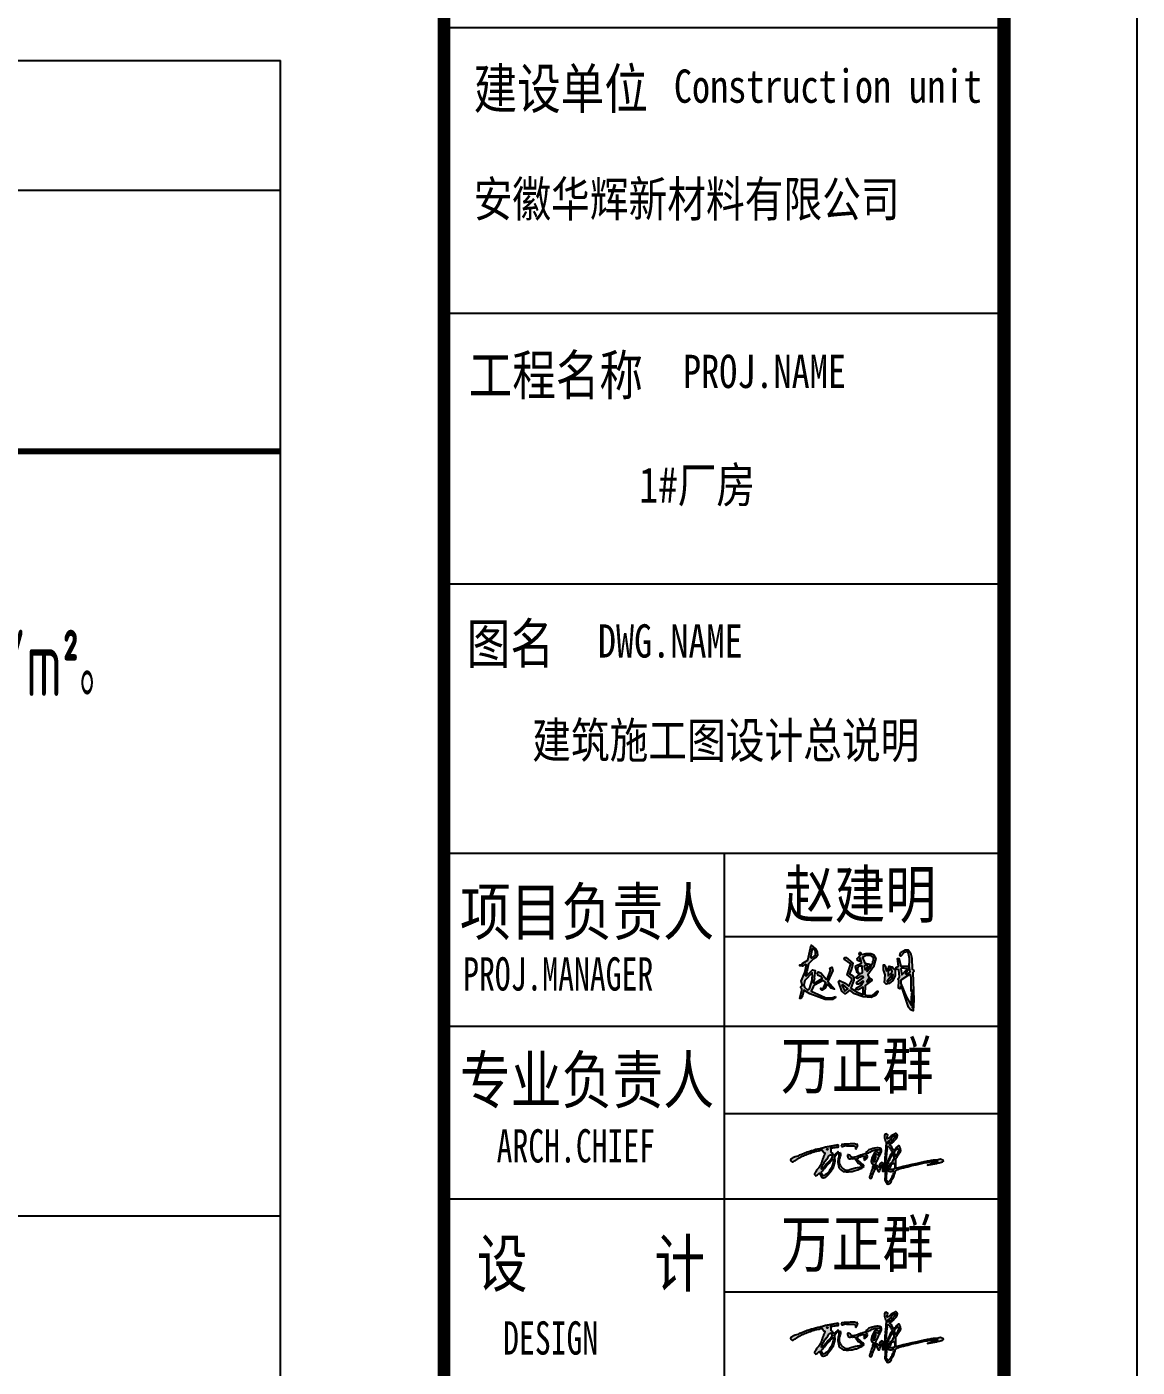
# Model space of a CAD drawing. Extents: x -266287 to 275962, y -324567 to 363765.
# Drawn here: x -144810 to -136465, y 182326 to 192400 of the extents above; entities that cross this region are included whole.
import ezdxf
from ezdxf.enums import TextEntityAlignment as Align

# ---------------------------------------------------------------- set-up
doc = ezdxf.new("R2010")
doc.units = 0
doc.header["$LTSCALE"] = 1000
doc.linetypes.add('LENGSHUI', pattern=[22, 20, -1, 0, -1])
doc.layers.get('0').update_dxf_attribs({"linetype": 'CONTINUOUS'})
for name, color, linetype in [('0-TK', 4, 'CONTINUOUS'), ('00签名', 7, 'LENGSHUI'), ('PUB_TEXT', 7, 'CONTINUOUS'), ('PUB_TITLE', 4, 'CONTINUOUS')]:
    doc.layers.add(name, color=color, linetype=linetype)
doc.styles.add('-黑体', font='simhei.ttf', dxfattribs={"width": 0.8})
doc.styles.add('探索者', font='tssdeng.shx', dxfattribs={"width": 0.7, "bigfont": 'tssdchn.shx'})

# ---------------------------------------------------------------- blocks, each defined once
blk = doc.blocks.new('WZQ')
h = blk.add_hatch(color=256)
h.paths.add_polyline_path([(11296, 18321), (11272, 18339), (11273, 18447), (11289, 18516), (11289, 18568), (11289, 18629), (11283, 18671), (11257, 18685), (11245, 18715), (11245, 18745), (11261, 18767), (11293, 18771), (11349, 18773), (11435, 18791), (11561, 18811), (11689, 18819), (11822, 18829), (11930, 18849), (11992, 18879), (12014, 18944), (12003, 18996), (11994, 19030), (11983, 19051), (11962, 19062), (11912, 19056), (11892, 19049), (11839, 19041), (11790, 19023), (11759, 19017), (11723, 19015), (11670, 19005), (11608, 18994), (11569, 18986), (11530, 18975), (11443, 18958), (11427, 18954), (11386, 18954), (11295, 18936), (11271, 18932), (11185, 18915), (11086, 18898), (11047, 18882), (10977, 18871), (10907, 18860), (10823, 18851), (10717, 18827), (10661, 18801), (10599, 18795), (10557, 18778), (10531, 18769), (10455, 18748), (10386, 18735), (10352, 18727), (10220, 18723), (10188, 18691), (10156, 18687), (9976, 18643), (9864, 18619), (9744, 18595), (9543, 18527), (9327, 18471), (9251, 18447), (9179, 18423), (9047, 18387), (8903, 18335), (8771, 18279), (8682, 18243), (8370, 18105), (8273, 18069), (8111, 18040), (7978, 17955), (7864, 17931), (7723, 17875), (7642, 17846), (7553, 17814), (7488, 17778), (7415, 17729), (7371, 17693), (7294, 17664), (7270, 17604), (7261, 17577), (7268, 17542), (7284, 17516), (7295, 17492), (7317, 17467), (7344, 17448), (7412, 17404), (7468, 17395), (7523, 17404), (7639, 17467), (7711, 17515), (7749, 17540), (7826, 17577), (7867, 17620), (7928, 17657), (8002, 17721), (8056, 17762), (8120, 17791), (8204, 17834), (8280, 17872), (8357, 17917), (8417, 17939), (8546, 17985), (8611, 18021), (8657, 18044), (8765, 18093), (8838, 18128), (8916, 18142), (8992, 18171), (9068, 18202), (9170, 18233), (9246, 18258), (9412, 18333), (9471, 18351), (9562, 18372), (9615, 18385), (9669, 18400), (9745, 18435), (9826, 18448), (9865, 18458), (10017, 18479), (10065, 18496), (10130, 18494), (10162, 18519), (10205, 18535), (10244, 18535), (10340, 18562), (10358, 18568), (10396, 18495), (10411, 18465), (10442, 18423), (10466, 18393), (10478, 18371), (10502, 18345), (10536, 18325), (10589, 18304), (10605, 18299), (10649, 18293), (10668, 18293), (10651, 18221), (10645, 18183), (10633, 18146), (10626, 18118), (10614, 18091), (10602, 18059), (10580, 18011), (10567, 17978), (10536, 17911), (10520, 17864), (10465, 17722), (10431, 17648), (10412, 17581), (10393, 17533), (10372, 17496), (10348, 17421), (10345, 17344), (10340, 17312), (10308, 17253), (10284, 17179), (10249, 17128), (10200, 17049), (10167, 16978), (10134, 16936), (10110, 16894), (10077, 16833), (10049, 16786), (9941, 16654), (9842, 16560), (9753, 16419), (9701, 16330), (9654, 16269), (9645, 16208), (9631, 16147), (9734, 16053), (9800, 16010), (9838, 16034), (9870, 16085), (9936, 16123), (10016, 16203), (10059, 16236), (10124, 16259), (10162, 16259), (10186, 16175), (10214, 16081), (10251, 15996), (10280, 15944), (10331, 15869), (10360, 15836), (10435, 15836), (10468, 15818), (10538, 15808), (10703, 15850), (10778, 15897), (10844, 15959), (10938, 16085), (11065, 16189), (11098, 16236), (11145, 16306), (11173, 16363), (11249, 16476), (11291, 16518), (11385, 16659), (11498, 16837), (11559, 16974), (11620, 17195), (11649, 17275), (11672, 17472), (11672, 17557), (11658, 17674), (11634, 17773), (11611, 17886), (11987, 18332), (11987, 18389), (11926, 18389), (11893, 18337), (11762, 18201), (11710, 18130), (11639, 18069), (11573, 18013), (11545, 18039), (11507, 18108), (11485, 18141), (11430, 18202), (11388, 18251), (11355, 18271), (11309, 18304)])
h.paths.add_polyline_path([(10874, 18586), (10854, 18607), (10839, 18647), (10829, 18673), (10863, 18686), (10905, 18691), (10937, 18667), (10935, 18637), (10927, 18614), (10918, 18593)], flags=16)
h.paths.add_polyline_path([(11115, 18044), (11200, 18096), (11284, 18103), (11327, 18035), (11379, 17934), (11401, 17891), (11405, 17862), (11395, 17810), (11320, 17712), (11255, 17657), (11203, 17576), (11037, 17419), (10998, 17354), (10861, 17211), (10724, 17078), (10665, 17003), (10643, 16974), (10509, 16843), (10444, 16762), (10366, 16687), (10340, 16677), (10324, 16688), (10327, 16707), (10330, 16785), (10362, 16866), (10388, 16928), (10408, 16990), (10454, 17071), (10483, 17153), (10584, 17306), (10626, 17403), (10708, 17472), (10760, 17559), (10812, 17647), (10844, 17664), (10962, 17804), (11063, 17976)], flags=16)
h.paths.add_polyline_path([(11421, 17667), (11439, 17667), (11472, 17601), (11498, 17479), (11491, 17331), (11428, 17110), (11391, 16984), (11299, 16793), (11195, 16623), (11129, 16527), (11051, 16390), (10955, 16317), (10867, 16210), (10701, 16110), (10597, 16040), (10497, 16010), (10427, 16051), (10412, 16103), (10398, 16158), (10350, 16235), (10335, 16306), (10298, 16365), (10346, 16424), (10409, 16516), (10520, 16630), (10612, 16730), (10719, 16852), (10833, 16988), (10926, 17091), (10992, 17147), (11018, 17206), (11133, 17287), (11166, 17372), (11225, 17431), (11273, 17505), (11358, 17586)], flags=16)
h.paths.add_polyline_path([(12180, 17834), (12190, 17952), (12226, 18065), (12244, 18165), (12216, 18281), (12211, 18280), (12111, 18244), (12053, 18136), (12028, 18032), (12028, 17895), (11995, 17812), (11985, 17647), (11954, 17431), (11954, 17318), (11976, 17205), (11995, 17028), (12026, 16806), (12149, 16684), (12235, 16589), (12321, 16525), (12475, 16453), (12602, 16425), (12752, 16412), (12919, 16407), (13006, 16389), (13214, 16425), (13350, 16453), (13454, 16471), (13668, 16525), (13781, 16552), (13926, 16593), (14116, 16693), (14311, 16756), (14425, 16824), (14534, 16915), (14511, 17005), (14398, 17123), (14275, 17232), (14148, 17354), (14080, 17418), (13989, 17486), (13921, 17544), (13813, 17608), (13754, 17608), (13835, 17708), (13985, 17775), (14062, 17839), (14184, 17875), (14348, 17943), (14547, 17952), (14656, 17961), (14724, 17961), (14701, 17902), (14656, 17866), (14606, 17825), (14574, 17771), (14497, 17708), (14484, 17640), (14547, 17581), (14620, 17544), (14683, 17626), (14815, 17717), (14846, 17780), (14887, 17875), (14892, 17961), (14774, 18088), (14715, 18165), (14629, 18188), (14420, 18129), (14252, 18061), (14180, 18043), (13953, 17957), (13872, 17911), (13613, 17852), (13522, 17816), (13445, 17830), (13323, 17862), (13182, 17948), (13124, 18047), (13001, 18097), (12910, 18097), (12897, 18043), (12897, 17948), (12938, 17839), (12974, 17744), (13078, 17703), (13151, 17703), (13223, 17717), (13287, 17712), (13386, 17698), (13495, 17712), (13577, 17708), (13645, 17703), (13677, 17658), (13699, 17558), (13790, 17490), (13876, 17372), (13953, 17268), (14026, 17223), (14107, 17155), (14180, 17110), (14230, 17064), (14284, 16983), (14293, 16915), (14275, 16874), (14062, 16833), (13931, 16801), (13858, 16801), (13677, 16752), (13318, 16652), (13133, 16598), (13051, 16575), (12960, 16543), (12833, 16530), (12752, 16521), (12670, 16589), (12579, 16675), (12471, 16724), (12366, 16811), (12316, 16865), (12212, 17010), (12194, 17046), (12108, 17200), (12094, 17313), (12112, 17467), (12112, 17649), (12144, 17735)])
h.paths.add_polyline_path([(13906, 19102), (13861, 19120), (13760, 19117), (13689, 19138), (13596, 19167), (13519, 19164), (13457, 19161), (13252, 19173), (13165, 19164), (13028, 19141), (12945, 19141), (12853, 19129), (12722, 19126), (12594, 19126), (12529, 19114), (12484, 19099), (12428, 19093), (12359, 19093), (12312, 19079), (12273, 19062), (12290, 18957), (12317, 18896), (12417, 18896), (12484, 18940), (12528, 18962), (12583, 18974), (12667, 19001), (12750, 19001), (12844, 18968), (12966, 18974), (13127, 18974), (13282, 18974), (13476, 18968), (13598, 18968), (13642, 18907), (13670, 18785), (13675, 18691), (13675, 18658), (13682, 18631), (13735, 18667), (13771, 18714), (13795, 18799), (13850, 18852), (13870, 18906), (13882, 19001)])
h.paths.add_polyline_path([(16098, 18038), (16129, 18100), (16150, 18163), (16197, 18303), (16266, 18420), (16256, 18554), (16209, 18671), (16092, 18741), (15931, 18781), (15780, 18771), (15606, 18741), (15495, 18714), (15408, 18694), (15328, 18678), (15247, 18651), (15013, 18580), (14949, 18510), (14852, 18426), (14758, 18346), (14721, 18314), (14717, 18259), (14747, 18229), (14824, 18211), (14884, 18250), (15017, 18293), (15112, 18357), (15202, 18391), (15322, 18469), (15579, 18550), (15656, 18571), (15836, 18576), (15939, 18576), (16051, 18597), (16137, 18567), (16137, 18430), (16094, 18323), (16051, 18156), (15991, 18070), (15939, 18061), (15927, 18134), (15961, 18199), (15978, 18233), (15918, 18314), (15832, 18361), (15742, 18396), (15661, 18374), (15562, 18306), (15519, 18233), (15463, 18113), (15429, 18040), (15377, 17907), (15309, 17779), (15253, 17581), (15232, 17414), (15296, 17213), (15360, 17149), (15450, 17157), (15455, 17114), (15371, 16861), (15356, 16740), (15288, 16589), (15273, 16498), (15227, 16362), (15167, 16203), (15159, 16143), (15106, 16022), (15076, 15871), (15121, 15788), (15250, 15735), (15295, 15818), (15348, 15946), (15371, 16067), (15424, 16234), (15484, 16385), (15560, 16521), (15613, 16627), (15651, 16717), (15711, 16808), (15764, 16838), (15832, 16672), (15870, 16566), (15923, 16453), (16044, 16438), (16089, 16559), (16173, 16732), (16195, 16838), (16271, 17080), (16347, 17080), (16347, 16967), (16339, 16740), (16339, 16619), (16347, 16460), (16452, 16460), (16543, 16483), (16558, 16717), (16558, 16853), (16566, 16929), (16634, 17057), (16672, 17216), (16672, 17299), (16672, 17495), (16725, 17601), (16747, 17745), (16760, 17911), (16769, 18101), (16769, 18261), (16799, 18368), (16803, 18475), (16803, 18572), (16833, 18669), (16818, 18752), (16828, 18927), (16927, 18921), (17067, 18761), (17147, 18621), (17214, 18535), (17257, 18437), (17300, 18370), (17317, 18350), (17317, 18321), (17291, 18255), (17187, 18107), (17111, 18028), (17039, 17854), (16936, 17648), (16881, 17489), (16802, 17216), (16737, 16974), (16706, 16876), (16718, 16832), (16701, 16760), (16690, 16659), (16667, 16570), (16651, 16448), (16645, 16342), (16634, 16237), (16612, 16053), (16606, 15870), (16595, 15736), (16595, 15597), (16601, 15541), (16651, 15469), (16701, 15380), (16745, 15313), (16807, 15219), (16896, 15191), (16985, 15202), (17035, 15241), (17118, 15297), (17180, 15375), (17230, 15491), (17252, 15536), (17308, 15675), (17391, 15792), (17486, 15931), (17519, 16048), (17553, 16181), (17592, 16337), (17619, 16437), (17669, 16509), (17855, 16627), (18010, 16697), (18220, 16760), (18297, 16802), (18444, 16795), (18514, 16837), (18851, 16914), (19140, 16985), (19438, 17056), (19679, 17098), (19955, 17176), (20330, 17247), (20486, 17282), (20706, 17324), (20769, 17324), (20986, 17388), (21315, 17424), (21457, 17459), (21612, 17459), (21789, 17473), (21747, 17402), (21669, 17360), (21485, 17289), (21173, 17183), (21032, 17126), (20805, 17048), (21676, 17218), (21867, 17303), (21952, 17303), (22186, 17367), (22271, 17388), (22370, 17459), (22328, 17565), (22165, 17629), (22087, 17650), (21740, 17551), (21534, 17551), (21363, 17550), (21173, 17508), (20982, 17473), (20840, 17452), (20784, 17445), (20479, 17381), (20238, 17324), (20175, 17324), (19912, 17268), (19792, 17225), (19452, 17169), (19240, 17133), (18978, 17048), (18687, 16999), (18397, 16942), (18198, 16879), (18021, 16829), (17745, 16758), (17667, 16737), (17681, 16886), (17674, 17112), (17674, 17232), (17688, 17480), (17660, 17615), (17653, 17692), (17788, 17870), (17839, 17984), (17902, 18086), (18004, 18228), (18101, 18330), (18152, 18523), (18141, 18652), (18119, 18725), (18079, 18849), (18021, 18944), (17966, 18984), (17915, 18969), (17875, 18951), (17845, 18915), (17718, 18813), (17659, 18736), (17641, 18670), (17520, 18583), (17477, 18513), (17447, 18495), (17414, 18601), (17371, 18674), (17334, 18725), (17298, 18783), (17265, 18842), (17199, 18926), (17141, 18999), (17075, 19053), (17031, 19086), (17130, 19148), (17170, 19199), (17305, 19265), (17407, 19331), (17487, 19407), (17502, 19473), (17737, 19711), (17801, 19871), (17824, 20009), (17812, 20089), (17697, 20181), (17606, 20181), (17525, 20135), (17405, 20072), (17227, 19974), (17066, 19820), (16992, 19745), (16894, 19699), (16825, 19671), (16814, 19825), (16843, 19951), (16871, 20049), (16751, 20146), (16636, 20123), (16579, 20095), (16550, 19986), (16550, 19871), (16556, 19768), (16596, 19665), (16665, 19407), (16705, 19350), (16688, 18776), (16665, 18450), (16613, 18175), (16642, 18008), (16585, 17888), (16585, 17716), (16585, 17493), (16573, 17349), (16533, 17212), (16504, 17143), (16424, 17235), (16378, 17275), (16258, 17315), (16158, 17276), (16110, 17171), (16053, 17114), (16012, 16928), (15988, 16863), (15923, 16936), (15826, 17017), (15745, 16985), (15680, 16928), (15591, 16863), (15542, 16782), (15607, 16985), (15680, 17179), (15729, 17333), (15769, 17406), (15899, 17617), (15972, 17787), (15967, 17855), (16051, 17954)])
h.paths.add_polyline_path([(15710, 17994), (15702, 17894), (15679, 17829), (15663, 17749), (15644, 17676), (15629, 17611), (15602, 17546), (15587, 17499), (15560, 17415), (15475, 17388), (15464, 17434), (15445, 17519), (15445, 17580), (15456, 17626), (15475, 17733), (15491, 17795), (15514, 17860), (15529, 17937), (15548, 17987), (15568, 18036), (15594, 18075), (15629, 18125), (15690, 18155), (15721, 18182), (15721, 18148), (15710, 18063)], flags=16)
h.paths.add_polyline_path([(17009, 17527), (17044, 17615), (17092, 17738), (17229, 18006), (17295, 18137), (17387, 18190), (17422, 18089), (17457, 17997), (17484, 17918), (17501, 17821), (17519, 17729), (17479, 17650), (17378, 17505), (17308, 17400), (17233, 17290), (17136, 17224), (17088, 17123), (17031, 17035), (16996, 16965), (16908, 16846), (16851, 16675), (16899, 16539), (16996, 16451), (17119, 16399), (17211, 16412), (17303, 16442), (17404, 16478), (17494, 16473), (17491, 16427), (17484, 16360), (17456, 16242), (17438, 16161), (17388, 16065), (17301, 15891), (17240, 15786), (17163, 15620), (17108, 15565), (17019, 15493), (16958, 15421), (16903, 15371), (16842, 15421), (16786, 15493), (16759, 15587), (16698, 15681), (16703, 15759), (16723, 16043), (16741, 16166), (16736, 16254), (16789, 16640), (16785, 16754), (16824, 16873), (16824, 16952), (16868, 17119), (16921, 17277), (16961, 17417)], flags=16)
h.paths.add_polyline_path([(16830, 19236), (16863, 19328), (16930, 19391), (17023, 19466), (17086, 19521), (17119, 19567), (17182, 19655), (17283, 19802), (17388, 19852), (17489, 19928), (17556, 19966), (17590, 19987), (17657, 19987), (17657, 19911), (17623, 19840), (17585, 19806), (17510, 19747), (17426, 19672), (17376, 19584), (17338, 19521), (17266, 19441), (17220, 19391), (17166, 19340), (17082, 19299), (17019, 19265), (16947, 19244), (16897, 19215)], flags=16)
h.paths.add_polyline_path([(17237, 17145), (17369, 17220), (17418, 17259), (17497, 17250), (17541, 17237), (17541, 17154), (17558, 17070), (17558, 16987), (17558, 16899), (17558, 16816), (17545, 16767), (17527, 16710), (17484, 16666), (17369, 16640), (17207, 16640), (17088, 16640), (17057, 16684), (17084, 16816), (17119, 16877), (17163, 16965), (17198, 17066)], flags=16)
h.paths.add_polyline_path([(17523, 18232), (17512, 18320), (17559, 18429), (17606, 18501), (17663, 18548), (17751, 18626), (17818, 18693), (17865, 18714), (17937, 18631), (17937, 18522), (17922, 18470), (17911, 18403), (17880, 18310), (17844, 18242), (17808, 18170), (17787, 18097), (17751, 18040), (17673, 17937), (17621, 17905), (17582, 17970), (17595, 18071), (17548, 18180)], flags=16)
for p, q in [((12312, 19079), (12273, 19062)), ((12273, 19062), (12290, 18957)), ((12290, 18957), (12317, 18896)), ((12359, 19093), (12312, 19079)), ((12317, 18896), (12417, 18896)), ((12428, 19093), (12359, 19093)), ((12417, 18896), (12484, 18940)), ((12484, 19099), (12428, 19093)), ((12529, 19114), (12484, 19099)), ((12484, 18940), (12528, 18962)), ((12528, 18962), (12583, 18974)), ((12594, 19126), (12529, 19114)), ((12583, 18974), (12667, 19001)), ((12722, 19126), (12594, 19126)), ((12667, 19001), (12750, 19001)), ((12853, 19129), (12722, 19126)), ((12750, 19001), (12844, 18968)), ((12844, 18968), (12966, 18974)), ((12945, 19141), (12853, 19129)), ((13028, 19141), (12945, 19141)), ((12966, 18974), (13127, 18974)), ((13165, 19164), (13028, 19141)), ((13127, 18974), (13282, 18974)), ((13252, 19173), (13165, 19164)), ((13457, 19161), (13252, 19173)), ((13282, 18974), (13476, 18968)), ((13519, 19164), (13457, 19161)), ((13476, 18968), (13598, 18968)), ((13596, 19167), (13519, 19164)), ((13689, 19138), (13596, 19167)), ((13598, 18968), (13642, 18907)), ((13642, 18907), (13670, 18785)), ((13670, 18785), (13675, 18691)), ((13675, 18691), (13675, 18658)), ((13675, 18658), (13682, 18631)), ((13682, 18631), (13735, 18667)), ((13760, 19117), (13689, 19138)), ((13735, 18667), (13771, 18714)), ((13861, 19120), (13760, 19117)), ((13771, 18714), (13795, 18799)), ((13795, 18799), (13850, 18852)), ((13850, 18852), (13870, 18906)), ((13906, 19102), (13861, 19120)), ((13870, 18906), (13882, 19001)), ((13882, 19001), (13906, 19102)), ((11985, 17647), (11954, 17431)), ((11954, 17431), (11954, 17318)), ((11954, 17318), (11976, 17205)), ((11995, 17812), (11985, 17647)), ((12028, 17895), (11995, 17812)), ((12053, 18136), (12028, 18032)), ((12028, 18032), (12028, 17895)), ((12111, 18244), (12053, 18136)), ((12094, 17313), (12112, 17467)), ((12108, 17200), (12094, 17313)), ((12211, 18280), (12111, 18244)), ((12112, 17649), (12144, 17735)), ((12112, 17467), (12112, 17649)), ((12144, 17735), (12180, 17834)), ((12180, 17834), (12190, 17952)), ((12190, 17952), (12226, 18065)), ((12244, 18165), (12216, 18281)), ((12226, 18065), (12244, 18165)), ((12910, 18097), (12897, 18043)), ((12897, 18043), (12897, 17948)), ((12897, 17948), (12938, 17839)), ((13001, 18097), (12910, 18097)), ((12938, 17839), (12974, 17744)), ((12974, 17744), (13078, 17703)), ((13124, 18047), (13001, 18097)), ((13078, 17703), (13151, 17703)), ((13182, 17948), (13124, 18047)), ((13151, 17703), (13223, 17717)), ((13323, 17862), (13182, 17948)), ((13223, 17717), (13287, 17712)), ((13287, 17712), (13386, 17698)), ((13445, 17830), (13323, 17862)), ((13386, 17698), (13495, 17712)), ((13522, 17816), (13445, 17830)), ((13495, 17712), (13577, 17708)), ((13613, 17852), (13522, 17816)), ((13577, 17708), (13645, 17703)), ((13872, 17911), (13613, 17852)), ((13645, 17703), (13677, 17658)), ((13677, 17658), (13699, 17558)), ((13699, 17558), (13790, 17490)), ((13754, 17608), (13835, 17708)), ((13813, 17608), (13754, 17608)), ((13790, 17490), (13876, 17372)), ((13921, 17544), (13813, 17608)), ((13835, 17708), (13985, 17775)), ((13953, 17957), (13872, 17911)), ((13876, 17372), (13953, 17268)), ((13989, 17486), (13921, 17544)), ((14180, 18043), (13953, 17957)), ((13953, 17268), (14026, 17223)), ((13985, 17775), (14062, 17839)), ((14080, 17418), (13989, 17486)), ((14062, 17839), (14184, 17875)), ((14148, 17354), (14080, 17418)), ((14275, 17232), (14148, 17354)), ((14252, 18061), (14180, 18043)), ((14184, 17875), (14348, 17943)), ((14420, 18129), (14252, 18061)), ((14398, 17123), (14275, 17232)), ((14348, 17943), (14547, 17952)), ((14629, 18188), (14420, 18129)), ((14497, 17708), (14484, 17640)), ((14484, 17640), (14547, 17581)), ((14574, 17771), (14497, 17708)), ((14547, 17952), (14656, 17961)), ((14547, 17581), (14620, 17544)), ((14606, 17825), (14574, 17771)), ((14574, 17771), (14574, 17771)), ((14656, 17866), (14606, 17825)), ((14620, 17544), (14683, 17626)), ((14715, 18165), (14629, 18188)), ((14656, 17961), (14724, 17961)), ((14701, 17902), (14656, 17866)), ((14683, 17626), (14815, 17717)), ((14724, 17961), (14701, 17902)), ((14774, 18088), (14715, 18165)), ((14715, 18165), (14715, 18165)), ((14892, 17961), (14774, 18088)), ((14815, 17717), (14846, 17780)), ((14846, 17780), (14887, 17875)), ((14887, 17875), (14892, 17961)), ((11976, 17205), (11995, 17028)), ((11995, 17028), (12026, 16806)), ((12026, 16806), (12149, 16684)), ((12194, 17046), (12108, 17200)), ((12149, 16684), (12235, 16589)), ((12212, 17010), (12194, 17046)), ((12316, 16865), (12212, 17010)), ((12235, 16589), (12321, 16525)), ((12366, 16811), (12316, 16865)), ((12321, 16525), (12475, 16453)), ((12471, 16724), (12366, 16811)), ((12579, 16675), (12471, 16724)), ((12475, 16453), (12602, 16425)), ((12670, 16589), (12579, 16675)), ((12602, 16425), (12752, 16412)), ((12752, 16521), (12670, 16589)), ((12833, 16530), (12752, 16521)), ((12752, 16412), (12919, 16407)), ((12960, 16543), (12833, 16530)), ((12919, 16407), (13006, 16389)), ((13051, 16575), (12960, 16543)), ((13006, 16389), (13214, 16425)), ((13133, 16598), (13051, 16575)), ((13318, 16652), (13133, 16598)), ((13214, 16425), (13350, 16453)), ((13677, 16752), (13318, 16652)), ((13350, 16453), (13454, 16471)), ((13454, 16471), (13668, 16525)), ((13668, 16525), (13781, 16552)), ((13858, 16801), (13677, 16752)), ((13781, 16552), (13926, 16593)), ((13931, 16801), (13858, 16801)), ((13858, 16801), (13858, 16801)), ((13926, 16593), (14116, 16693)), ((14062, 16833), (13931, 16801)), ((14026, 17223), (14107, 17155)), ((14275, 16874), (14062, 16833)), ((14107, 17155), (14180, 17110)), ((14116, 16693), (14311, 16756)), ((14180, 17110), (14230, 17064)), ((14230, 17064), (14284, 16983)), ((14293, 16915), (14275, 16874)), ((14284, 16983), (14293, 16915)), ((14311, 16756), (14425, 16824)), ((14511, 17005), (14398, 17123)), ((14425, 16824), (14534, 16915)), ((14534, 16915), (14511, 17005))]:
    blk.add_line(p, q)
for points in [[(14721, 18314), (14717, 18259), (14747, 18229), (14824, 18211), (14884, 18250), (15017, 18293), (15112, 18357), (15202, 18391), (15322, 18469), (15579, 18550), (15656, 18571), (15836, 18576), (15939, 18576), (16051, 18597), (16137, 18567), (16137, 18430), (16094, 18323), (16051, 18156), (15991, 18070), (15939, 18061), (15927, 18134), (15961, 18199), (15978, 18233), (15918, 18314), (15832, 18361), (15742, 18396), (15661, 18374), (15562, 18306), (15519, 18233), (15463, 18113), (15429, 18040), (15377, 17907), (15309, 17779), (15253, 17581), (15232, 17414), (15296, 17213), (15360, 17149), (15450, 17157), (15455, 17114), (15371, 16861), (15356, 16740), (15288, 16589), (15273, 16498), (15227, 16362), (15167, 16203), (15159, 16143), (15106, 16022), (15076, 15871), (15121, 15788), (15250, 15735), (15295, 15818), (15348, 15946), (15371, 16067), (15424, 16234), (15484, 16385), (15560, 16521), (15613, 16627), (15651, 16717), (15711, 16808), (15764, 16838), (15832, 16672), (15870, 16566), (15923, 16453), (16044, 16438), (16089, 16559), (16173, 16732), (16195, 16838), (16271, 17080), (16347, 17080), (16347, 16967), (16339, 16740), (16339, 16619), (16347, 16460), (16452, 16460), (16543, 16483), (16543, 16483), (16558, 16717), (16558, 16853), (16566, 16929), (16634, 17057), (16672, 17216), (16672, 17299), (16672, 17495), (16725, 17601), (16747, 17745), (16760, 17911), (16769, 18101), (16769, 18261), (16799, 18368), (16803, 18475), (16803, 18572), (16833, 18669), (16818, 18752), (16828, 18927), (16927, 18921), (17067, 18761), (17147, 18621), (17214, 18535), (17257, 18437), (17300, 18370), (17300, 18370), (17300, 18370), (17317, 18350), (17317, 18321), (17291, 18255), (17187, 18107), (17111, 18028), (17039, 17854), (16936, 17648), (16881, 17489), (16802, 17216), (16737, 16974), (16706, 16876), (16718, 16832), (16701, 16760), (16690, 16659), (16667, 16570), (16651, 16448), (16645, 16342), (16634, 16237), (16612, 16053), (16612, 16053), (16606, 15870), (16595, 15736), (16595, 15597), (16601, 15541), (16651, 15469), (16701, 15380), (16745, 15313), (16807, 15219), (16896, 15191), (16985, 15202), (17035, 15241), (17118, 15297), (17180, 15375), (17230, 15491), (17252, 15536), (17308, 15675), (17391, 15792), (17486, 15931), (17519, 16048), (17553, 16181), (17592, 16337), (17619, 16437), (17669, 16509), (17855, 16627), (18010, 16697), (18220, 16760), (18297, 16802), (18444, 16795), (18514, 16837), (18851, 16914), (19140, 16985), (19438, 17056), (19679, 17098), (19955, 17176), (20330, 17247), (20486, 17282), (20706, 17324), (20769, 17324), (20986, 17388), (21315, 17424), (21457, 17459), (21612, 17459), (21612, 17459), (21789, 17473), (21789, 17473), (21789, 17473), (21747, 17402), (21669, 17360), (21485, 17289), (21173, 17183), (21032, 17126), (20805, 17048), (20805, 17048), (21676, 17218), (21867, 17303), (21952, 17303), (22186, 17367), (22271, 17388), (22370, 17459), (22328, 17565), (22328, 17565), (22165, 17629), (22087, 17650), (21740, 17551), (21534, 17551), (21363, 17550), (21173, 17508), (20982, 17473), (20840, 17452), (20784, 17445), (20479, 17381), (20238, 17324), (20175, 17324), (19912, 17268), (19792, 17225), (19452, 17169), (19240, 17133), (18978, 17048), (18687, 16999), (18397, 16942), (18198, 16879), (18021, 16829), (17745, 16758), (17667, 16737), (17681, 16886), (17674, 17112), (17674, 17232), (17688, 17480), (17660, 17615), (17653, 17692), (17788, 17870), (17839, 17984), (17902, 18086), (18004, 18228), (18101, 18330), (18152, 18523), (18141, 18652), (18119, 18725), (18079, 18849), (18021, 18944), (17966, 18984), (17915, 18969), (17875, 18951), (17845, 18915), (17718, 18813), (17659, 18736), (17641, 18670), (17520, 18583), (17477, 18513), (17447, 18495), (17414, 18601), (17371, 18674), (17334, 18725), (17298, 18783), (17265, 18842), (17199, 18926), (17141, 18999), (17075, 19053), (17031, 19086), (17130, 19148), (17170, 19199), (17305, 19265), (17407, 19331), (17487, 19407), (17502, 19473), (17737, 19711), (17801, 19871), (17824, 20009), (17812, 20089), (17697, 20181), (17606, 20181), (17525, 20135), (17405, 20072), (17227, 19974), (17066, 19820), (16992, 19745), (16894, 19699), (16825, 19671), (16814, 19825), (16843, 19951), (16871, 20049), (16751, 20146), (16636, 20123), (16579, 20095), (16550, 19986), (16550, 19871), (16556, 19768), (16596, 19665), (16665, 19407), (16705, 19350), (16688, 18776), (16665, 18450), (16613, 18175), (16642, 18008), (16585, 17888), (16585, 17716), (16585, 17493), (16573, 17349), (16533, 17212), (16504, 17143), (16424, 17235), (16378, 17275), (16258, 17315), (16158, 17276), (16110, 17171), (16053, 17114), (16012, 16928), (15988, 16863), (15923, 16936), (15923, 16936), (15826, 17017), (15745, 16985), (15680, 16928), (15591, 16863), (15542, 16782), (15607, 16985), (15680, 17179), (15729, 17333), (15769, 17406), (15899, 17617), (15972, 17787), (15967, 17855), (16051, 17954), (16098, 18038), (16129, 18100), (16150, 18163), (16197, 18303), (16266, 18420), (16256, 18554), (16209, 18671), (16092, 18741), (15931, 18781), (15780, 18771), (15606, 18741), (15495, 18714), (15408, 18694), (15328, 18678), (15247, 18651), (15013, 18580), (14949, 18510), (14852, 18426), (14758, 18346), (14721, 18314)], [(16830, 19236), (16863, 19328), (16930, 19391), (17023, 19466), (17086, 19521), (17119, 19567), (17182, 19655), (17283, 19802), (17388, 19852), (17489, 19928), (17556, 19966), (17590, 19987), (17657, 19987), (17657, 19911), (17623, 19840), (17585, 19806), (17510, 19747), (17426, 19672), (17376, 19584), (17338, 19521), (17266, 19441), (17220, 19391), (17166, 19340), (17082, 19299), (17019, 19265), (16947, 19244), (16897, 19215), (16830, 19236)], [(7261, 17577), (7268, 17542), (7284, 17516), (7295, 17492), (7317, 17467), (7344, 17448), (7412, 17404), (7468, 17395), (7523, 17404), (7639, 17467), (7711, 17515), (7749, 17540), (7826, 17577), (7867, 17620), (7928, 17657), (8002, 17721), (8056, 17762), (8120, 17791), (8204, 17834), (8280, 17872), (8357, 17917), (8417, 17939), (8546, 17985), (8611, 18021), (8657, 18044), (8765, 18093), (8838, 18128), (8916, 18142), (8992, 18171), (9068, 18202), (9170, 18233), (9246, 18258), (9412, 18333), (9471, 18351), (9562, 18372), (9615, 18385), (9669, 18400), (9745, 18435), (9826, 18448), (9865, 18458), (10017, 18479), (10065, 18496), (10130, 18494), (10162, 18519), (10205, 18535), (10244, 18535), (10340, 18562), (10358, 18568), (10396, 18495), (10411, 18465), (10442, 18423), (10466, 18393), (10478, 18371), (10502, 18345), (10536, 18325), (10589, 18304), (10605, 18299), (10649, 18293), (10668, 18293), (10651, 18221), (10645, 18183), (10633, 18146), (10626, 18118), (10614, 18091), (10602, 18059), (10580, 18011), (10567, 17978), (10536, 17911), (10520, 17864), (10465, 17722), (10431, 17648), (10412, 17581), (10393, 17533), (10372, 17496), (10348, 17421), (10345, 17344), (10340, 17312), (10308, 17253), (10284, 17179), (10249, 17128), (10200, 17049), (10167, 16978), (10134, 16936), (10110, 16894), (10077, 16833), (10049, 16786), (9941, 16654), (9842, 16560), (9753, 16419), (9701, 16330), (9654, 16269), (9645, 16208), (9631, 16147), (9734, 16053), (9800, 16010), (9838, 16034), (9870, 16085), (9936, 16123), (10016, 16203), (10059, 16236), (10124, 16259), (10162, 16259), (10186, 16175), (10214, 16081), (10251, 15996), (10280, 15944), (10331, 15869), (10360, 15836), (10435, 15836), (10468, 15818), (10538, 15808), (10703, 15850), (10778, 15897), (10844, 15959), (10938, 16085), (11065, 16189), (11098, 16236), (11145, 16306), (11173, 16363), (11249, 16476), (11291, 16518), (11385, 16659), (11498, 16837), (11559, 16974), (11620, 17195), (11649, 17275), (11672, 17472), (11672, 17557), (11658, 17674), (11634, 17773), (11611, 17886), (11987, 18332), (11987, 18389), (11926, 18389), (11893, 18337), (11762, 18201), (11710, 18130), (11710, 18130), (11639, 18069), (11573, 18013), (11545, 18039), (11507, 18108), (11485, 18141), (11430, 18202), (11388, 18251), (11355, 18271), (11309, 18304), (11296, 18321), (11272, 18339), (11273, 18447), (11289, 18516), (11289, 18568), (11289, 18629), (11283, 18671), (11257, 18685), (11245, 18715), (11245, 18745), (11261, 18767), (11293, 18771), (11349, 18773), (11435, 18791), (11561, 18811), (11689, 18819), (11689, 18819), (11822, 18829), (11930, 18849), (11992, 18879), (12014, 18944), (12003, 18996), (11994, 19030), (11983, 19051), (11962, 19062), (11912, 19056), (11892, 19049), (11839, 19041), (11790, 19023), (11759, 19017), (11723, 19015), (11670, 19005), (11608, 18994), (11569, 18986), (11530, 18975), (11443, 18958), (11427, 18954), (11386, 18954), (11295, 18936), (11271, 18932), (11185, 18915), (11086, 18898), (11047, 18882), (10977, 18871), (10907, 18860), (10823, 18851), (10717, 18827), (10661, 18801), (10599, 18795), (10557, 18778), (10531, 18769), (10455, 18748), (10386, 18735), (10352, 18727), (10220, 18723), (10188, 18691), (10156, 18687), (9976, 18643), (9864, 18619), (9744, 18595), (9543, 18527), (9327, 18471), (9251, 18447), (9179, 18423), (9047, 18387), (8903, 18335), (8771, 18279), (8682, 18243), (8370, 18105), (8273, 18069), (8273, 18069), (8111, 18040), (7978, 17955), (7864, 17931), (7723, 17875), (7642, 17846), (7553, 17814), (7488, 17778), (7415, 17729), (7371, 17693), (7294, 17664), (7270, 17604), (7261, 17577)], [(10829, 18673), (10863, 18686), (10905, 18691), (10905, 18691), (10937, 18667), (10935, 18637), (10927, 18614), (10918, 18593), (10918, 18593), (10874, 18586), (10854, 18607), (10839, 18647), (10829, 18673)], [(17512, 18320), (17559, 18429), (17606, 18501), (17663, 18548), (17751, 18626), (17818, 18693), (17865, 18714), (17865, 18714), (17937, 18631), (17937, 18631), (17937, 18522), (17922, 18470), (17911, 18403), (17880, 18310), (17844, 18242), (17808, 18170), (17787, 18097), (17751, 18040), (17751, 18040), (17673, 17937), (17673, 17937), (17621, 17905), (17582, 17970), (17595, 18071), (17548, 18180), (17523, 18232), (17512, 18320), (17512, 18320)], [(10298, 16365), (10346, 16424), (10409, 16516), (10520, 16630), (10612, 16730), (10719, 16852), (10833, 16988), (10926, 17091), (10992, 17147), (11018, 17206), (11133, 17287), (11166, 17372), (11225, 17431), (11273, 17505), (11358, 17586), (11421, 17667), (11439, 17667), (11472, 17601), (11498, 17479), (11491, 17331), (11428, 17110), (11391, 16984), (11299, 16793), (11195, 16623), (11129, 16527), (11051, 16390), (10955, 16317), (10867, 16210), (10701, 16110), (10597, 16040), (10497, 16010), (10427, 16051), (10412, 16103), (10398, 16158), (10350, 16235), (10335, 16306), (10298, 16365)], [(10327, 16707), (10330, 16785), (10362, 16866), (10388, 16928), (10408, 16990), (10454, 17071), (10483, 17153), (10584, 17306), (10626, 17403), (10708, 17472), (10760, 17559), (10812, 17647), (10844, 17664), (10962, 17804), (11063, 17976), (11115, 18044), (11200, 18096), (11284, 18103), (11327, 18035), (11379, 17934), (11401, 17891), (11405, 17862), (11395, 17810), (11320, 17712), (11255, 17657), (11203, 17576), (11037, 17419), (10998, 17354), (10861, 17211), (10724, 17078), (10665, 17003), (10643, 16974), (10509, 16843), (10444, 16762), (10366, 16687), (10340, 16677), (10324, 16688), (10327, 16707)], [(15690, 18155), (15629, 18125), (15594, 18075), (15568, 18036), (15548, 17987), (15529, 17937), (15514, 17860), (15491, 17795), (15475, 17733), (15456, 17626), (15445, 17580), (15445, 17519), (15464, 17434), (15475, 17388), (15560, 17415), (15560, 17415), (15587, 17499), (15602, 17546), (15629, 17611), (15644, 17676), (15663, 17749), (15679, 17829), (15702, 17894), (15710, 17994), (15710, 18063), (15721, 18148), (15721, 18182), (15690, 18155)], [(17494, 16473), (17404, 16478), (17303, 16442), (17211, 16412), (17119, 16399), (16996, 16451), (16899, 16539), (16851, 16675), (16908, 16846), (16996, 16965), (17031, 17035), (17088, 17123), (17136, 17224), (17233, 17290), (17308, 17400), (17378, 17505), (17479, 17650), (17519, 17729), (17501, 17821), (17484, 17918), (17457, 17997), (17422, 18089), (17387, 18190), (17387, 18190), (17295, 18137), (17229, 18006), (17092, 17738), (17044, 17615), (17009, 17527), (16961, 17417), (16921, 17277), (16868, 17119), (16824, 16952), (16824, 16873), (16785, 16754), (16789, 16640), (16736, 16254), (16741, 16166), (16723, 16043), (16703, 15759), (16698, 15681), (16759, 15587), (16786, 15493), (16842, 15421), (16842, 15421), (16903, 15371), (16958, 15421), (17019, 15493), (17108, 15565), (17163, 15620), (17240, 15786), (17301, 15891), (17388, 16065), (17438, 16161), (17456, 16242), (17484, 16360), (17491, 16427), (17494, 16473)], [(17418, 17259), (17497, 17250), (17541, 17237), (17541, 17154), (17558, 17070), (17558, 16987), (17558, 16899), (17558, 16816), (17545, 16767), (17527, 16710), (17484, 16666), (17369, 16640), (17207, 16640), (17088, 16640), (17057, 16684), (17084, 16816), (17119, 16877), (17163, 16965), (17198, 17066), (17237, 17145), (17369, 17220), (17418, 17259)]]:
    blk.add_lwpolyline(points)

msp = doc.modelspace()

# ---------------------------------------------------------------- hatches: boundary and pattern name
at = {"layer": '00签名', "linetype": 'Continuous'}
h = msp.add_hatch(color=256, dxfattribs=at)
h.paths.add_polyline_path([(-138900.99492, 185393.33262), (-138877.95492, 185404.85262), (-138866.43608, 185420.21339), (-138870.27569, 185447.093), (-138881.79569, 185470.133), (-138916.35569, 185497.01262), (-138939.39569, 185385.65339), (-138977.79531, 185362.61339), (-138985.47569, 185351.09339), (-139000.83531, 185351.09339), (-139000.83531, 185343.413), (-138981.63493, 185339.57339), (-138958.59492, 185354.933), (-138950.91569, 185351.09339), (-138962.43569, 185293.49339), (-138989.31531, 185228.213), (-138981.63493, 185193.653), (-138993.15608, 185185.97262), (-138993.15608, 185178.29339), (-138985.47569, 185170.613), (-138985.47569, 185159.093), (-139000.83531, 185097.65339), (-138993.15608, 185097.65339), (-138981.63493, 185116.85262), (-138970.11608, 185159.093), (-138924.03492, 185132.21339), (-138808.83493, 185089.973), (-138755.07569, 185089.973), (-138732.03569, 185105.33262), (-138732.03569, 185113.013), (-138758.91531, 185101.493), (-138808.83493, 185105.33262), (-138916.35569, 185151.41262), (-138900.99492, 185185.97262), (-138889.47608, 185197.49262), (-138824.19569, 185232.05262), (-138804.99531, 185216.693), (-138820.35608, 185182.133), (-138831.87492, 185170.613), (-138843.39608, 185174.45262), (-138843.39608, 185166.77339), (-138831.87492, 185159.093), (-138808.83493, 185174.45262), (-138797.31608, 185201.33339), (-138789.63569, 185201.33339), (-138766.59569, 185174.45262), (-138739.71492, 185166.77339), (-138789.63569, 185224.37339), (-138751.23608, 185308.853), (-138758.91531, 185331.893), (-138774.27608, 185324.21262), (-138770.43531, 185308.853), (-138789.63569, 185255.09262), (-138801.15569, 185239.733), (-138843.39608, 185289.65262), (-138862.59531, 185297.333), (-138870.27569, 185289.65262), (-138862.59531, 185270.45339), (-138843.39608, 185262.773), (-138831.87492, 185247.41339), (-138889.47608, 185212.85339), (-138900.99492, 185216.693), (-138889.47608, 185247.41339), (-138893.31569, 185251.253), (-138885.63531, 185308.853), (-138904.83569, 185312.69262), (-138950.91569, 185266.61262), (-138958.59492, 185270.45339), (-138947.07492, 185297.333), (-138935.55492, 185358.77262)])
h.paths.add_polyline_path([(-138920.19531, 185404.85262), (-138908.67531, 185470.133), (-138900.99492, 185473.97262), (-138881.79569, 185450.93262), (-138881.79569, 185424.053), (-138885.63531, 185420.21339), (-138912.51492, 185401.013)], flags=16)
h.paths.add_polyline_path([(-138908.67531, 185289.65262), (-138904.83569, 185258.93339), (-138908.67531, 185255.09262), (-138908.67531, 185235.89339), (-138927.87569, 185170.613), (-138939.39569, 185159.093), (-138966.27531, 185182.133), (-138970.11608, 185197.49262), (-138962.43569, 185232.05262)], flags=16)
h = msp.add_hatch(color=256, dxfattribs=at)
h.paths.add_polyline_path([(-138447.87531, 185427.89262), (-138467.07569, 185435.573), (-138505.47531, 185435.573), (-138532.35608, 185427.89262), (-138543.87492, 185443.25339), (-138551.55531, 185443.25339), (-138555.39608, 185431.73339), (-138547.71569, 185420.21339), (-138570.75569, 185397.17339), (-138566.91492, 185381.81262), (-138547.71569, 185374.13339), (-138551.55531, 185397.17339), (-138543.87492, 185401.013), (-138536.19569, 185362.61339), (-138578.43608, 185343.413), (-138582.27569, 185335.73262), (-138570.75569, 185293.49339), (-138555.39608, 185274.293), (-138578.43608, 185255.09262), (-138566.91492, 185247.41339), (-138543.87492, 185262.773), (-138524.67569, 185262.773), (-138520.83493, 185255.09262), (-138574.59531, 185216.693), (-138570.75569, 185205.173), (-138559.23569, 185205.173), (-138528.51531, 185228.213), (-138520.83493, 185224.37339), (-138540.03531, 185197.49262), (-138574.59531, 185178.29339), (-138582.27569, 185166.77339), (-138563.07531, 185162.93262), (-138524.67569, 185182.133), (-138524.67569, 185128.37262), (-138570.75569, 185143.73339), (-138616.83569, 185174.45262), (-138593.79569, 185235.89339), (-138593.79569, 185255.09262), (-138601.47608, 185266.61262), (-138628.35569, 185281.97339), (-138609.15531, 185324.21262), (-138601.47608, 185362.61339), (-138651.39569, 185404.85262), (-138662.91569, 185404.85262), (-138666.75531, 185393.33262), (-138616.83569, 185358.77262), (-138643.71531, 185274.293), (-138609.15531, 185247.41339), (-138609.15531, 185235.89339), (-138632.19531, 185189.81339), (-138659.07492, 185212.85339), (-138701.31531, 185232.05262), (-138708.99569, 185224.37339), (-138685.95569, 185151.41262), (-138659.07492, 185132.21339), (-138624.51492, 185159.093), (-138589.95492, 185132.21339), (-138524.67569, 185109.17339), (-138463.23608, 185105.33262), (-138432.51569, 185120.69339), (-138413.31531, 185147.573), (-138413.31531, 185155.25339), (-138455.55569, 185120.69339), (-138497.79492, 185120.69339), (-138513.15569, 185128.37262), (-138509.31608, 185193.653), (-138459.39531, 185232.05262), (-138459.39531, 185239.733), (-138482.43531, 185255.09262), (-138490.11569, 185274.293), (-138447.87531, 185335.73262), (-138428.67492, 185397.17339)])
h.paths.add_polyline_path([(-138528.51531, 185404.85262), (-138501.63569, 185420.21339), (-138467.07569, 185420.21339), (-138447.87531, 185404.85262), (-138447.87531, 185381.81262), (-138451.71492, 185377.973), (-138451.71492, 185366.453), (-138470.91531, 185324.21262), (-138493.95531, 185301.17262), (-138497.79492, 185305.01339), (-138474.75492, 185339.57339), (-138474.75492, 185354.933), (-138513.15569, 185362.61339)], flags=16)
h.paths.add_polyline_path([(-138532.35608, 185339.57339), (-138528.51531, 185293.49339), (-138532.35608, 185289.65262), (-138551.55531, 185281.97339), (-138566.91492, 185305.01339), (-138566.91492, 185324.21262), (-138555.39608, 185339.57339)], flags=16)
h.paths.add_polyline_path([(-138509.31608, 185347.25262), (-138493.95531, 185347.25262), (-138490.11569, 185335.73262), (-138493.95531, 185331.893), (-138509.31608, 185312.69262), (-138516.99531, 185339.57339)], flags=16)
h.paths.add_polyline_path([(-138482.43531, 185247.41339), (-138474.75492, 185239.733), (-138478.59569, 185232.05262), (-138493.95531, 185220.53262), (-138497.79492, 185224.37339)], flags=16)
h.paths.add_polyline_path([(-138678.27531, 185201.33339), (-138639.87569, 185170.613), (-138643.71531, 185166.77339), (-138662.91569, 185151.41262), (-138685.95569, 185197.49262)], flags=16)
h.paths.add_polyline_path([(-138255.87492, 185397.17339), (-138267.39608, 185397.17339), (-138259.71569, 185339.57339), (-138275.07531, 185331.893), (-138286.59531, 185312.69262), (-138301.95492, 185324.21262), (-138305.79569, 185335.73262), (-138328.83569, 185339.57339), (-138340.35569, 185312.69262), (-138351.87569, 185305.01339), (-138355.71531, 185339.57339), (-138363.39569, 185351.09339), (-138371.07492, 185351.09339), (-138371.07492, 185312.69262), (-138359.55492, 185274.293), (-138363.39569, 185216.693), (-138351.87569, 185205.173), (-138328.83569, 185209.01262), (-138301.95492, 185232.05262), (-138282.75569, 185270.45339), (-138282.75569, 185308.853), (-138275.07531, 185316.53339), (-138255.87492, 185312.69262), (-138252.03531, 185258.93339), (-138263.55531, 185243.57262), (-138255.87492, 185235.89339), (-138259.71569, 185174.45262), (-138248.19569, 185170.613), (-138240.51531, 185189.81339), (-138232.83493, 185182.133), (-138182.91531, 185032.373), (-138167.55569, 185013.17262), (-138148.35531, 185005.49339), (-138144.51569, 185086.13339), (-138152.19608, 185293.49339), (-138144.51569, 185301.17262), (-138144.51569, 185308.853), (-138156.03569, 185316.53339), (-138159.87531, 185401.013), (-138167.55569, 185439.41262), (-138186.75492, 185462.45262), (-138209.79492, 185462.45262), (-138244.35608, 185443.25339), (-138248.19569, 185420.21339), (-138240.51531, 185416.37262), (-138217.47531, 185443.25339), (-138194.43531, 185447.093), (-138182.91531, 185435.573), (-138175.23608, 185397.17339), (-138179.07569, 185328.05339), (-138194.43531, 185339.57339), (-138240.51531, 185339.57339)])
h.paths.add_polyline_path([(-138236.67569, 185324.21262), (-138194.43531, 185320.373), (-138198.27608, 185312.69262), (-138232.83493, 185274.293), (-138240.51531, 185320.373)], flags=16)
h.paths.add_polyline_path([(-138305.79569, 185301.17262), (-138309.63531, 185293.49339), (-138336.51492, 185266.61262), (-138336.51492, 185297.333), (-138317.31569, 185324.21262)], flags=16)
h.paths.add_polyline_path([(-138175.23608, 185328.05339), (-138171.39531, 185297.333), (-138175.23608, 185293.49339), (-138198.27608, 185278.13262), (-138205.95531, 185281.97339)], flags=16)
h.paths.add_polyline_path([(-138298.11531, 185274.293), (-138301.95492, 185266.61262), (-138309.63531, 185247.41339), (-138340.35569, 185220.53262), (-138344.19531, 185228.213), (-138305.79569, 185278.13262)], flags=16)
h.paths.add_polyline_path([(-138175.23608, 185278.13262), (-138167.55569, 185274.293), (-138163.71492, 185251.253), (-138163.71492, 185151.41262), (-138156.03569, 185159.093), (-138152.19608, 185155.25339), (-138152.19608, 185028.53339), (-138156.03569, 185024.69262), (-138159.87531, 185139.89262), (-138163.71492, 185047.73262), (-138202.11569, 185113.013), (-138240.51531, 185209.01262), (-138240.51531, 185235.89339)], flags=16)

# ---------------------------------------------------------------- linework, layer by layer
at = {"layer": '0-TK'}
for p, q in [((-141674.65945, 192394.73397), (-137465.20461, 192394.73397)), ((-141674.65945, 190248.89776), (-137465.20461, 190248.89776)), ((-141674.65945, 188213.43507), (-137465.20461, 188213.43507))]:
    msp.add_line(p, q, dxfattribs=at)
at = {"layer": '0-TK', "const_width": 95.99085}
msp.add_lwpolyline([(-141674.65945, 173406.19076), (-141674.65945, 213406.19076)], dxfattribs=at)
at = {"layer": '00签名', "linetype": 'Continuous'}
for points in [[(-138732.03569, 185113.013), (-138732.03569, 185105.33262), (-138755.07569, 185089.973), (-138808.83493, 185089.973), (-138924.03492, 185132.21339), (-138970.11608, 185159.093), (-138981.63493, 185116.85262), (-138993.15608, 185097.65339), (-139000.83531, 185097.65339), (-138985.47569, 185159.093), (-138985.47569, 185170.613), (-138993.15608, 185178.29339), (-138993.15608, 185185.97262), (-138981.63493, 185193.653), (-138989.31531, 185228.213), (-138962.43569, 185293.49339), (-138950.91569, 185351.09339), (-138958.59492, 185354.933), (-138981.63493, 185339.57339), (-139000.83531, 185343.413), (-139000.83531, 185351.09339), (-138985.47569, 185351.09339), (-138977.79531, 185362.61339), (-138939.39569, 185385.65339), (-138916.35569, 185497.01262), (-138881.79569, 185470.133), (-138870.27569, 185447.093), (-138866.43608, 185420.21339), (-138877.95492, 185404.85262), (-138900.99492, 185393.33262), (-138935.55492, 185358.77262), (-138947.07492, 185297.333), (-138958.59492, 185270.45339), (-138950.91569, 185266.61262), (-138904.83569, 185312.69262), (-138885.63531, 185308.853), (-138893.31569, 185251.253), (-138889.47608, 185247.41339), (-138900.99492, 185216.693), (-138889.47608, 185212.85339), (-138831.87492, 185247.41339), (-138843.39608, 185262.773), (-138862.59531, 185270.45339), (-138870.27569, 185289.65262), (-138862.59531, 185297.333), (-138843.39608, 185289.65262), (-138801.15569, 185239.733), (-138789.63569, 185255.09262), (-138770.43531, 185308.853), (-138774.27608, 185324.21262), (-138758.91531, 185331.893), (-138751.23608, 185308.853), (-138789.63569, 185224.37339), (-138739.71492, 185166.77339), (-138766.59569, 185174.45262), (-138789.63569, 185201.33339), (-138797.31608, 185201.33339), (-138808.83493, 185174.45262), (-138831.87492, 185159.093), (-138843.39608, 185166.77339), (-138843.39608, 185174.45262), (-138831.87492, 185170.613), (-138820.35608, 185182.133), (-138804.99531, 185216.693), (-138824.19569, 185232.05262), (-138889.47608, 185197.49262), (-138900.99492, 185185.97262), (-138916.35569, 185151.41262), (-138808.83493, 185105.33262), (-138758.91531, 185101.493), (-138732.03569, 185113.013)], [(-138885.63531, 185420.21339), (-138881.79569, 185424.053), (-138881.79569, 185450.93262), (-138900.99492, 185473.97262), (-138908.67531, 185470.133), (-138920.19531, 185404.85262), (-138912.51492, 185401.013), (-138885.63531, 185420.21339)], [(-138413.31531, 185155.25339), (-138413.31531, 185147.573), (-138432.51569, 185120.69339), (-138463.23608, 185105.33262), (-138524.67569, 185109.17339), (-138589.95492, 185132.21339), (-138624.51492, 185159.093), (-138659.07492, 185132.21339), (-138685.95569, 185151.41262), (-138708.99569, 185224.37339), (-138701.31531, 185232.05262), (-138659.07492, 185212.85339), (-138632.19531, 185189.81339), (-138609.15531, 185235.89339), (-138609.15531, 185247.41339), (-138643.71531, 185274.293), (-138616.83569, 185358.77262), (-138666.75531, 185393.33262), (-138662.91569, 185404.85262), (-138651.39569, 185404.85262), (-138601.47608, 185362.61339), (-138609.15531, 185324.21262), (-138628.35569, 185281.97339), (-138601.47608, 185266.61262), (-138593.79569, 185255.09262), (-138593.79569, 185235.89339), (-138616.83569, 185174.45262), (-138570.75569, 185143.73339), (-138524.67569, 185128.37262), (-138524.67569, 185182.133), (-138563.07531, 185162.93262), (-138582.27569, 185166.77339), (-138574.59531, 185178.29339), (-138540.03531, 185197.49262), (-138520.83493, 185224.37339), (-138528.51531, 185228.213), (-138559.23569, 185205.173), (-138570.75569, 185205.173), (-138574.59531, 185216.693), (-138520.83493, 185255.09262), (-138524.67569, 185262.773), (-138543.87492, 185262.773), (-138566.91492, 185247.41339), (-138578.43608, 185255.09262), (-138555.39608, 185274.293), (-138570.75569, 185293.49339), (-138582.27569, 185335.73262), (-138578.43608, 185343.413), (-138536.19569, 185362.61339), (-138543.87492, 185401.013), (-138551.55531, 185397.17339), (-138547.71569, 185374.13339), (-138566.91492, 185381.81262), (-138570.75569, 185397.17339), (-138547.71569, 185420.21339), (-138555.39608, 185431.73339), (-138551.55531, 185443.25339), (-138543.87492, 185443.25339), (-138532.35608, 185427.89262), (-138505.47531, 185435.573), (-138467.07569, 185435.573), (-138447.87531, 185427.89262), (-138428.67492, 185397.17339), (-138447.87531, 185335.73262), (-138490.11569, 185274.293), (-138482.43531, 185255.09262), (-138459.39531, 185239.733), (-138459.39531, 185232.05262), (-138509.31608, 185193.653), (-138513.15569, 185128.37262), (-138497.79492, 185120.69339), (-138455.55569, 185120.69339), (-138413.31531, 185155.25339)], [(-138451.71492, 185377.973), (-138447.87531, 185381.81262), (-138447.87531, 185404.85262), (-138467.07569, 185420.21339), (-138501.63569, 185420.21339), (-138528.51531, 185404.85262), (-138513.15569, 185362.61339), (-138474.75492, 185354.933), (-138474.75492, 185339.57339), (-138497.79492, 185305.01339), (-138493.95531, 185301.17262), (-138470.91531, 185324.21262), (-138451.71492, 185366.453), (-138451.71492, 185377.973)], [(-138144.51569, 185308.853), (-138144.51569, 185301.17262), (-138152.19608, 185293.49339), (-138144.51569, 185086.13339), (-138148.35531, 185005.49339), (-138167.55569, 185013.17262), (-138182.91531, 185032.373), (-138232.83493, 185182.133), (-138240.51531, 185189.81339), (-138248.19569, 185170.613), (-138259.71569, 185174.45262), (-138255.87492, 185235.89339), (-138263.55531, 185243.57262), (-138252.03531, 185258.93339), (-138255.87492, 185312.69262), (-138275.07531, 185316.53339), (-138282.75569, 185308.853), (-138282.75569, 185270.45339), (-138301.95492, 185232.05262), (-138328.83569, 185209.01262), (-138351.87569, 185205.173), (-138363.39569, 185216.693), (-138359.55492, 185274.293), (-138371.07492, 185312.69262), (-138371.07492, 185351.09339), (-138363.39569, 185351.09339), (-138355.71531, 185339.57339), (-138351.87569, 185305.01339), (-138340.35569, 185312.69262), (-138328.83569, 185339.57339), (-138305.79569, 185335.73262), (-138301.95492, 185324.21262), (-138286.59531, 185312.69262), (-138275.07531, 185331.893), (-138259.71569, 185339.57339), (-138267.39608, 185397.17339), (-138255.87492, 185397.17339), (-138240.51531, 185339.57339), (-138194.43531, 185339.57339), (-138179.07569, 185328.05339), (-138175.23608, 185397.17339), (-138182.91531, 185435.573), (-138194.43531, 185447.093), (-138217.47531, 185443.25339), (-138240.51531, 185416.37262), (-138248.19569, 185420.21339), (-138244.35608, 185443.25339), (-138209.79492, 185462.45262), (-138186.75492, 185462.45262), (-138167.55569, 185439.41262), (-138159.87531, 185401.013), (-138156.03569, 185316.53339), (-138144.51569, 185308.853)], [(-138908.67531, 185255.09262), (-138904.83569, 185258.93339), (-138908.67531, 185289.65262), (-138962.43569, 185232.05262), (-138970.11608, 185197.49262), (-138966.27531, 185182.133), (-138939.39569, 185159.093), (-138927.87569, 185170.613), (-138908.67531, 185235.89339), (-138908.67531, 185255.09262)], [(-138532.35608, 185289.65262), (-138528.51531, 185293.49339), (-138532.35608, 185339.57339), (-138555.39608, 185339.57339), (-138566.91492, 185324.21262), (-138566.91492, 185305.01339), (-138551.55531, 185281.97339), (-138532.35608, 185289.65262)], [(-138493.95531, 185331.893), (-138490.11569, 185335.73262), (-138493.95531, 185347.25262), (-138509.31608, 185347.25262), (-138516.99531, 185339.57339), (-138509.31608, 185312.69262), (-138493.95531, 185331.893)], [(-138301.95492, 185266.61262), (-138298.11531, 185274.293), (-138305.79569, 185278.13262), (-138344.19531, 185228.213), (-138340.35569, 185220.53262), (-138309.63531, 185247.41339), (-138301.95492, 185266.61262)], [(-138309.63531, 185293.49339), (-138305.79569, 185301.17262), (-138317.31569, 185324.21262), (-138336.51492, 185297.333), (-138336.51492, 185266.61262), (-138309.63531, 185293.49339)], [(-138198.27608, 185312.69262), (-138194.43531, 185320.373), (-138236.67569, 185324.21262), (-138240.51531, 185320.373), (-138232.83493, 185274.293), (-138198.27608, 185312.69262)], [(-138156.03569, 185024.69262), (-138152.19608, 185028.53339), (-138152.19608, 185155.25339), (-138156.03569, 185159.093), (-138163.71492, 185151.41262), (-138163.71492, 185251.253), (-138167.55569, 185274.293), (-138175.23608, 185278.13262), (-138240.51531, 185235.89339), (-138240.51531, 185209.01262), (-138202.11569, 185113.013), (-138163.71492, 185047.73262), (-138159.87531, 185139.89262), (-138156.03569, 185024.69262)], [(-138175.23608, 185293.49339), (-138171.39531, 185297.333), (-138175.23608, 185328.05339), (-138205.95531, 185281.97339), (-138198.27608, 185278.13262), (-138175.23608, 185293.49339)], [(-138643.71531, 185166.77339), (-138639.87569, 185170.613), (-138678.27531, 185201.33339), (-138685.95569, 185197.49262), (-138662.91569, 185151.41262), (-138643.71531, 185166.77339)], [(-138478.59569, 185232.05262), (-138474.75492, 185239.733), (-138482.43531, 185247.41339), (-138497.79492, 185224.37339), (-138493.95531, 185220.53262), (-138478.59569, 185232.05262)]]:
    msp.add_lwpolyline(points, dxfattribs=at)
at = {"layer": 'PUB_TEXT'}
for p, q in [((-142904.22443, 176524.15723), (-142904.22443, 192148.16407)), ((-159856.0789, 191171.82193), (-142904.22443, 191171.82193)), ((-158506.0789, 189210.71343), (-142904.22443, 189210.71343))]:
    msp.add_line(p, q, dxfattribs=at)
for points in [[(-159856.0789, 191171.82193), (-159856.0789, 192148.16407), (-142904.22443, 192148.16407)], [(-159856.0789, 183463.33187), (-142904.22443, 183463.33187)]]:
    msp.add_lwpolyline(points, dxfattribs=at)
at = {"layer": 'PUB_TEXT', "const_width": 45}
msp.add_lwpolyline([(-159856.0789, 189210.71343), (-142904.22443, 189210.71343)], dxfattribs=at)
at = {"layer": 'PUB_TITLE'}
for p, q in [((-141674.65945, 186190.323), (-137465.20461, 186190.323)), ((-141674.65945, 186190.323), (-137465.20461, 186190.323)), ((-141674.65945, 186190.323), (-137465.20461, 186190.323)), ((-139569.93203, 186190.323), (-139569.93203, 173406.19076)), ((-139569.93203, 185563.5664), (-137465.20461, 185563.5664)), ((-141674.65945, 184890.323), (-137465.20461, 184890.323)), ((-139569.93203, 184233.62299), (-137465.20461, 184233.62299)), ((-141674.65945, 183590.323), (-137465.20461, 183590.323)), ((-139569.93203, 182893.22884), (-137465.20461, 182893.22884))]:
    msp.add_line(p, q, dxfattribs=at)
at = {"layer": 'PUB_TITLE', "color": 7}
msp.add_lwpolyline([(-195865.20461, 172406.19076), (-136465.20461, 172406.19076), (-136465.20461, 214406.19076), (-195865.20461, 214406.19076)], close=True, dxfattribs=at)
at = {"layer": 'PUB_TITLE', "const_width": 100}
msp.add_lwpolyline([(-193365.20461, 173406.19076), (-137465.20461, 173406.19076), (-137465.20461, 213406.19076), (-193365.20461, 213406.19076)], close=True, dxfattribs=at)

# ---------------------------------------------------------------- block references
at = {"xscale": 0.07603200001176447, "yscale": 0.07603200001176447, "zscale": 0.07603200001758523}
for p in [(-139622.6461, 182547.19305), (-139622.6461, 181206.7989)]:
    msp.add_blockref('WZQ', p, dxfattribs=at)

# ---------------------------------------------------------------- texts
at = {"style": '-黑体'}
for s, height, width, p in [('建设单位', 300, 0.8, (-141451.76886, 191935.73227)), ('Construction unit  ', 250, 0.8, (-139946.99972, 191954.57627)), ('安徽华辉新材料有限公司', 266.6666667, 0.8, (-141451.76886, 191105.86072)), ('工程名称', 300, 0.8, (-141488.86008, 189782.53831)), ('PROJ.NAME', 250, 0.8, (-139878.59299, 189810.53595)), ('1#厂房', 266.666667, 0.8, (-140208.83785, 188956.75208)), ('图名', 300, 0.8, (-141503.10468, 187764.99341)), ('DWG.NAME', 250, 0.8, (-140518.03437, 187784.70374)), ('建筑施工图设计总说明', 266.666667, 0.8, (-141012.00613, 187037.59041)), ('赵建明', 350, 0.8, (-139121.33581, 185878.94016, 0.14317)), ('项目负责人', 350, 0.8, (-141554.67089, 185748.98712)), ('PROJ.MANAGER', 250, 0.7, (-141530.67318, 185282.14047)), ('万正群', 350, 0.8, (-139142.84332, 184594.28365, 0.14317)), ('专业负责人', 350, 0.8, (-141554.67089, 184484.54291)), ('ARCH.CHIEF', 250, 0.7, (-141279.08225, 183989.76636)), ('万正群', 350, 0.8, (-139142.84332, 183253.8895, 0.14317)), ('设     计', 350, 0.8, (-141428.81049, 183105.86803)), ('DESIGN', 250, 0.7, (-141229.85407, 182545.9214))]:
    msp.add_text(s, height=height, dxfattribs=dict(at, width=width)).set_placement(p, align=Align.MIDDLE_LEFT)
at = {"layer": 'PUB_TEXT', "style": '探索者', "width": 0.6}
msp.add_text('外部海蓝色，屈服强度550N/mm%%1402%%141，单位面积镀层重量不小于150g/m%%1402%%141。', height=500, dxfattribs=at).set_placement((-153786.96538, 187369.88649))

doc.saveas('drawing.dxf')
